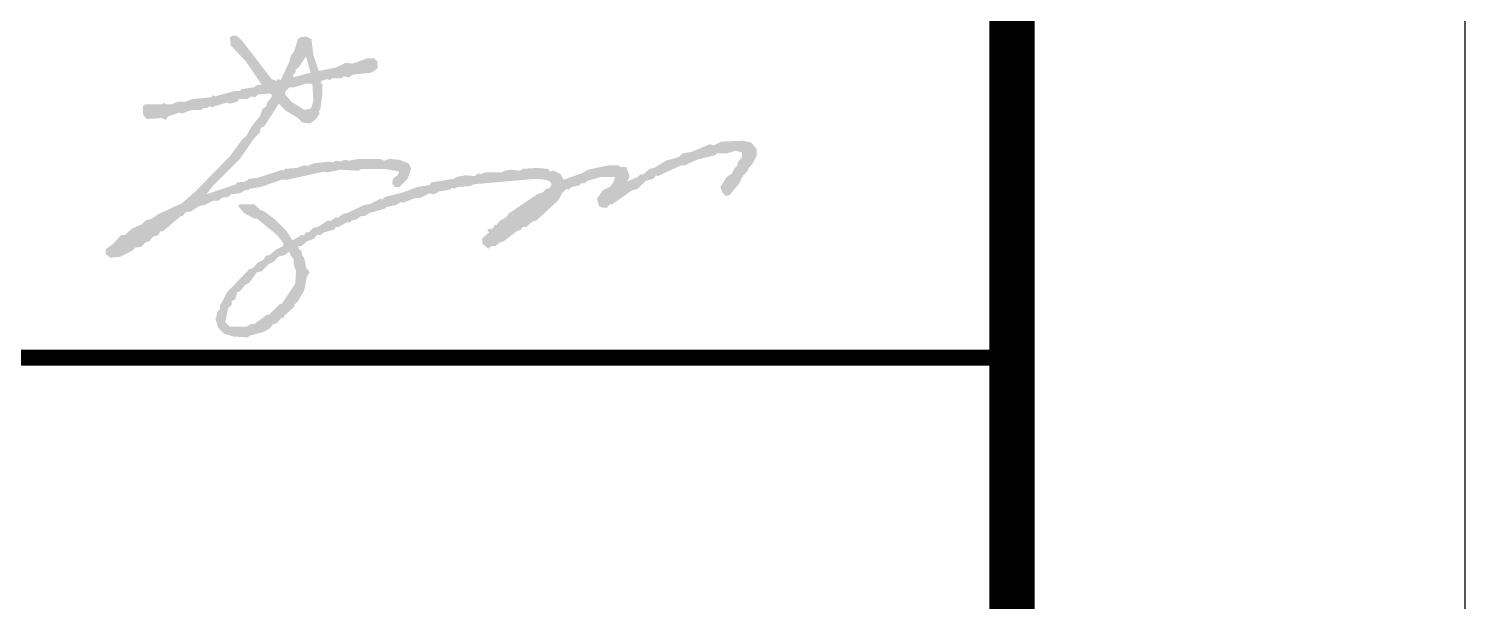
# Model space of a CAD drawing. Extents: x -24105 to 1725648, y 165513 to 982828.
# Drawn here: x 206464 to 209633, y 414375 to 415638 of the extents above; entities that cross this region are included whole.
import ezdxf

# ---------------------------------------------------------------- set-up
doc = ezdxf.new("R2010")
doc.units = 0
doc.header["$LTSCALE"] = 1000
doc.header["$MEASUREMENT"] = 0
doc.layers.add('图框', color=140, linetype='Continuous')

# ---------------------------------------------------------------- blocks, each defined once
blk = doc.blocks.new('AFASDFASG')
at = {"linetype": 'Continuous'}
h = blk.add_hatch(color=0, dxfattribs=at)
h.dxf.hatch_style = 1
h.paths.add_polyline_path([(5118353.4, -695762.3), (5118353.4, -695756.3), (5118359.4, -695750.3), (5118357.4, -695746.3), (5118365.4, -695740.3), (5118381.4, -695716.3), (5118391.4, -695752.3)], flags=16)
h.paths.add_polyline_path([(5118335.4, -695800.3), (5118335.4, -695794.3), (5118345.4, -695784.3), (5118355.4, -695784.3), (5118381.4, -695776.3), (5118395.4, -695776.3), (5118397.4, -695814.3), (5118393.4, -695828.3), (5118389.4, -695832.3), (5118377.4, -695834.3), (5118349.4, -695816.3)], flags=16)
h.paths.add_polyline_path([(5118203.4, -696302.3), (5118209.4, -696272.3), (5118217.4, -696264.3), (5118217.4, -696256.3), (5118225.4, -696252.3), (5118229.4, -696236.3), (5118235.4, -696234.3), (5118247.4, -696220.3), (5118255.4, -696216.3), (5118273.4, -696192.3), (5118283.4, -696190.3), (5118299.4, -696174.3), (5118311.4, -696168.3), (5118319.4, -696158.3), (5118335.4, -696154.3), (5118341.4, -696148.3), (5118345.4, -696148.3), (5118347.4, -696156.3), (5118353.4, -696162.3), (5118355.4, -696180.3), (5118359.4, -696188.3), (5118357.4, -696218.3), (5118327.4, -696262.3), (5118323.4, -696262.3), (5118299.4, -696286.3), (5118295.4, -696286.3), (5118267.4, -696306.3), (5118259.4, -696306.3), (5118251.4, -696312.3), (5118213.4, -696312.3)], flags=16)
h.paths.add_polyline_path([(5118183.4, -696292.3), (5118181.4, -696294.3), (5118187.4, -696314.3), (5118201.4, -696328.3), (5118221.4, -696334.3), (5118253.4, -696336.3), (5118257.4, -696332.3), (5118287.4, -696324.3), (5118301.4, -696316.3), (5118307.4, -696308.3), (5118317.4, -696304.3), (5118327.4, -696292.3), (5118331.4, -696294.3), (5118333.4, -696288.3), (5118355.4, -696268.3), (5118355.4, -696264.3), (5118363.4, -696256.3), (5118377.4, -696232.3), (5118383.4, -696202.3), (5118389.4, -696192.3), (5118381.4, -696182.3), (5118377.4, -696160.3), (5118373.4, -696156.3), (5118371.4, -696146.3), (5118365.4, -696140.3), (5118365.4, -696134.3), (5118371.4, -696134.3), (5118383.4, -696124.3), (5118399.4, -696118.3), (5118405.4, -696110.3), (5118413.4, -696110.3), (5118421.4, -696104.3), (5118443.4, -696098.3), (5118447.4, -696092.3), (5118453.4, -696092.3), (5118471.4, -696082.3), (5118479.4, -696082.3), (5118481.4, -696078.3), (5118491.4, -696076.3), (5118503.4, -696068.3), (5118511.4, -696068.3), (5118519.4, -696062.3), (5118555.4, -696052.3), (5118559.4, -696048.3), (5118579.4, -696044.3), (5118589.4, -696038.3), (5118597.4, -696038.3), (5118623.4, -696028.3), (5118633.4, -696028.3), (5118653.4, -696018.3), (5118663.4, -696020.3), (5118675.4, -696014.3), (5118699.4, -696010.3), (5118703.4, -696006.3), (5118709.4, -696008.3), (5118715.4, -696004.3), (5118743.4, -696002.3), (5118751.4, -695998.3), (5118887.4, -695986.3), (5118909.4, -695988.3), (5118919.4, -695992.3), (5118923.4, -695998.3), (5118919.4, -696006.3), (5118911.4, -696008.3), (5118903.4, -696016.3), (5118891.4, -696020.3), (5118829.4, -696062.3), (5118821.4, -696072.3), (5118809.4, -696078.3), (5118801.4, -696088.3), (5118797.4, -696088.3), (5118793.4, -696096.3), (5118785.4, -696096.3), (5118781.4, -696100.3), (5118785.4, -696104.3), (5118769.4, -696118.3), (5118771.4, -696130.3), (5118783.4, -696140.3), (5118791.4, -696134.3), (5118799.4, -696134.3), (5118809.4, -696126.3), (5118817.4, -696124.3), (5118845.4, -696102.3), (5118855.4, -696098.3), (5118859.4, -696092.3), (5118867.4, -696092.3), (5118881.4, -696080.3), (5118889.4, -696078.3), (5118937.4, -696034.3), (5118947.4, -696016.3), (5118955.4, -696008.3), (5118961.4, -696010.3), (5118967.4, -696004.3), (5118985.4, -696000.3), (5118987.4, -695996.3), (5118995.4, -695996.3), (5119003.4, -695990.3), (5119031.4, -695982.3), (5119063.4, -695982.3), (5119059.4, -695994.3), (5119051.4, -696004.3), (5119035.4, -696012.3), (5119023.4, -696030.3), (5119027.4, -696046.3), (5119035.4, -696050.3), (5119045.4, -696050.3), (5119051.4, -696042.3), (5119057.4, -696042.3), (5119099.4, -696012.3), (5119113.4, -696008.3), (5119131.4, -695990.3), (5119147.4, -695986.3), (5119153.4, -695978.3), (5119157.4, -695980.3), (5119209.4, -695956.3), (5119217.4, -695956.3), (5119243.4, -695944.3), (5119283.4, -695934.3), (5119287.4, -695930.3), (5119309.4, -695930.3), (5119329.4, -695924.3), (5119343.4, -695928.3), (5119343.4, -695938.3), (5119333.4, -695950.3), (5119333.4, -695956.3), (5119325.4, -695964.3), (5119321.4, -695974.3), (5119309.4, -695982.3), (5119295.4, -696004.3), (5119299.4, -696016.3), (5119307.4, -696024.3), (5119315.4, -696022.3), (5119337.4, -695996.3), (5119343.4, -695982.3), (5119357.4, -695966.3), (5119357.4, -695962.3), (5119365.4, -695954.3), (5119375.4, -695936.3), (5119375.4, -695920.3), (5119363.4, -695906.3), (5119345.4, -695902.3), (5119297.4, -695904.3), (5119281.4, -695912.3), (5119271.4, -695910.3), (5119233.4, -695926.3), (5119211.4, -695930.3), (5119203.4, -695938.3), (5119175.4, -695946.3), (5119149.4, -695962.3), (5119139.4, -695964.3), (5119125.4, -695976.3), (5119119.4, -695976.3), (5119113.4, -695982.3), (5119089.4, -695992.3), (5119095.4, -695980.3), (5119087.4, -695960.3), (5119075.4, -695960.3), (5119069.4, -695956.3), (5119049.4, -695956.3), (5119003.4, -695966.3), (5118989.4, -695974.3), (5118949.4, -695988.3), (5118943.4, -695976.3), (5118927.4, -695968.3), (5118919.4, -695970.3), (5118915.4, -695964.3), (5118891.4, -695962.3), (5118859.4, -695964.3), (5118853.4, -695968.3), (5118833.4, -695966.3), (5118819.4, -695968.3), (5118813.4, -695972.3), (5118777.4, -695972.3), (5118765.4, -695976.3), (5118761.4, -695974.3), (5118753.4, -695980.3), (5118733.4, -695978.3), (5118713.4, -695982.3), (5118707.4, -695986.3), (5118657.4, -695994.3), (5118653.4, -696000.3), (5118627.4, -696004.3), (5118595.4, -696016.3), (5118555.4, -696026.3), (5118549.4, -696032.3), (5118545.4, -696030.3), (5118521.4, -696042.3), (5118509.4, -696044.3), (5118471.4, -696062.3), (5118465.4, -696062.3), (5118451.4, -696072.3), (5118445.4, -696072.3), (5118437.4, -696078.3), (5118429.4, -696078.3), (5118407.4, -696092.3), (5118397.4, -696094.3), (5118387.4, -696104.3), (5118381.4, -696104.3), (5118377.4, -696110.3), (5118371.4, -696110.3), (5118351.4, -696122.3), (5118337.4, -696100.3), (5118313.4, -696076.3), (5118289.4, -696058.3), (5118279.4, -696054.3), (5118267.4, -696042.3), (5118235.4, -696042.3), (5118231.4, -696046.3), (5118245.4, -696062.3), (5118267.4, -696074.3), (5118273.4, -696074.3), (5118317.4, -696110.3), (5118331.4, -696128.3), (5118331.4, -696134.3), (5118315.4, -696142.3), (5118301.4, -696154.3), (5118293.4, -696156.3), (5118285.4, -696166.3), (5118275.4, -696170.3), (5118265.4, -696182.3), (5118255.4, -696186.3), (5118207.4, -696236.3), (5118191.4, -696266.3), (5118191.4, -696274.3), (5118185.4, -696280.3)])
h.paths.add_polyline_path([(5117941.4, -696140.3), (5117939.4, -696142.3), (5117939.4, -696152.3), (5117949.4, -696160.3), (5117971.4, -696158.3), (5117999.4, -696144.3), (5118003.4, -696138.3), (5118017.4, -696136.3), (5118027.4, -696126.3), (5118035.4, -696124.3), (5118043.4, -696114.3), (5118055.4, -696110.3), (5118059.4, -696102.3), (5118065.4, -696102.3), (5118105.4, -696068.3), (5118109.4, -696068.3), (5118115.4, -696060.3), (5118127.4, -696058.3), (5118145.4, -696046.3), (5118157.4, -696044.3), (5118177.4, -696034.3), (5118189.4, -696034.3), (5118195.4, -696028.3), (5118209.4, -696026.3), (5118215.4, -696020.3), (5118235.4, -696018.3), (5118249.4, -696010.3), (5118253.4, -696012.3), (5118257.4, -696008.3), (5118281.4, -696004.3), (5118327.4, -695988.3), (5118339.4, -695988.3), (5118421.4, -695970.3), (5118427.4, -695972.3), (5118457.4, -695966.3), (5118497.4, -695968.3), (5118503.4, -695964.3), (5118555.4, -695964.3), (5118587.4, -695970.3), (5118583.4, -695978.3), (5118573.4, -695986.3), (5118571.4, -695996.3), (5118577.4, -696004.3), (5118587.4, -696004.3), (5118605.4, -695986.3), (5118613.4, -695964.3), (5118607.4, -695952.3), (5118587.4, -695944.3), (5118565.4, -695942.3), (5118553.4, -695946.3), (5118545.4, -695942.3), (5118497.4, -695942.3), (5118477.4, -695946.3), (5118467.4, -695944.3), (5118457.4, -695948.3), (5118447.4, -695946.3), (5118439.4, -695950.3), (5118431.4, -695948.3), (5118397.4, -695952.3), (5118385.4, -695958.3), (5118377.4, -695956.3), (5118361.4, -695962.3), (5118335.4, -695964.3), (5118331.4, -695968.3), (5118329.4, -695966.3), (5118273.4, -695984.3), (5118255.4, -695986.3), (5118247.4, -695992.3), (5118229.4, -695994.3), (5118227.4, -695998.3), (5118161.4, -696020.3), (5118177.4, -696000.3), (5118235.4, -695942.3), (5118267.4, -695896.3), (5118279.4, -695884.3), (5118281.4, -695874.3), (5118289.4, -695870.3), (5118321.4, -695820.3), (5118337.4, -695836.3), (5118363.4, -695852.3), (5118373.4, -695862.3), (5118391.4, -695864.3), (5118403.4, -695854.3), (5118411.4, -695842.3), (5118409.4, -695838.3), (5118413.4, -695830.3), (5118417.4, -695798.3), (5118417.4, -695778.3), (5118413.4, -695774.3), (5118415.4, -695770.3), (5118427.4, -695766.3), (5118433.4, -695768.3), (5118439.4, -695764.3), (5118459.4, -695764.3), (5118465.4, -695760.3), (5118475.4, -695762.3), (5118485.4, -695756.3), (5118525.4, -695752.3), (5118539.4, -695742.3), (5118539.4, -695728.3), (5118531.4, -695720.3), (5118517.4, -695720.3), (5118483.4, -695732.3), (5118469.4, -695730.3), (5118449.4, -695740.3), (5118409.4, -695748.3), (5118397.4, -695712.3), (5118393.4, -695678.3), (5118381.4, -695672.3), (5118367.4, -695674.3), (5118363.4, -695678.3), (5118355.4, -695704.3), (5118347.4, -695716.3), (5118345.4, -695726.3), (5118325.4, -695768.3), (5118319.4, -695766.3), (5118315.4, -695770.3), (5118305.4, -695766.3), (5118239.4, -695680.3), (5118227.4, -695670.3), (5118219.4, -695670.3), (5118213.4, -695674.3), (5118215.4, -695692.3), (5118249.4, -695728.3), (5118283.4, -695778.3), (5118271.4, -695780.3), (5118267.4, -695784.3), (5118239.4, -695788.3), (5118235.4, -695792.3), (5118225.4, -695792.3), (5118181.4, -695804.3), (5118175.4, -695802.3), (5118173.4, -695806.3), (5118131.4, -695810.3), (5118115.4, -695816.3), (5118097.4, -695816.3), (5118085.4, -695822.3), (5118073.4, -695822.3), (5118067.4, -695818.3), (5118063.4, -695822.3), (5118025.4, -695822.3), (5118021.4, -695826.3), (5118021.4, -695844.3), (5118029.4, -695854.3), (5118063.4, -695852.3), (5118071.4, -695856.3), (5118077.4, -695848.3), (5118101.4, -695840.3), (5118107.4, -695842.3), (5118129.4, -695834.3), (5118149.4, -695834.3), (5118155.4, -695830.3), (5118163.4, -695830.3), (5118167.4, -695826.3), (5118173.4, -695828.3), (5118205.4, -695818.3), (5118213.4, -695820.3), (5118229.4, -695816.3), (5118233.4, -695810.3), (5118251.4, -695810.3), (5118261.4, -695804.3), (5118269.4, -695806.3), (5118275.4, -695800.3), (5118301.4, -695798.3), (5118305.4, -695800.3), (5118305.4, -695806.3), (5118295.4, -695818.3), (5118293.4, -695826.3), (5118285.4, -695832.3), (5118279.4, -695848.3), (5118261.4, -695870.3), (5118249.4, -695892.3), (5118241.4, -695898.3), (5118213.4, -695936.3), (5118137.4, -696014.3), (5118107.4, -696040.3), (5118055.4, -696064.3), (5118041.4, -696074.3), (5118027.4, -696078.3), (5118019.4, -696086.3), (5117997.4, -696096.3), (5117981.4, -696110.3), (5117973.4, -696110.3), (5117955.4, -696130.3)])
blk = doc.blocks.new('tq123')
at = {"layer": '图框', "const_width": 35}
blk.add_lwpolyline([(-6995.1, 10800.3), (4.9, 10800.3)], dxfattribs=at)
at = {"color": 2}
blk.add_blockref('AFASDFASG', (-5119938.7, 707181), dxfattribs=at)

msp = doc.modelspace()

# ---------------------------------------------------------------- linework, layer by layer
at = {"layer": '图框'}
msp.add_lwpolyline([(125532.8, 403112.6), (209632.8, 403112.6), (209632.8, 462512.6), (125532.8, 462512.6)], close=True, dxfattribs=at)
at = {"layer": '图框', "const_width": 100}
msp.add_lwpolyline([(128032.8, 404112.6), (208632.8, 404112.6), (208632.8, 461512.6), (128032.8, 461512.6)], close=True, dxfattribs=at)

# ---------------------------------------------------------------- block references
msp.add_blockref('tq123', (208632.8, 404112.6))

doc.saveas('drawing.dxf')
